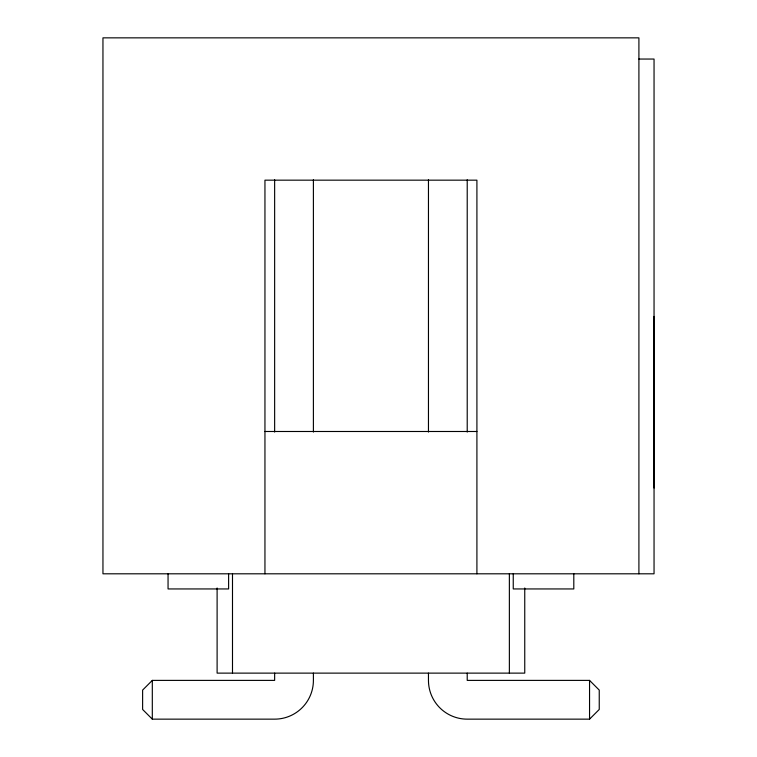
<?xml version="1.0" encoding="UTF-8"?>
<svg xmlns="http://www.w3.org/2000/svg" width="757" height="757" viewBox="0 0 757 757"><rect width="100%" height="100%" fill="white"/><g stroke="black" fill="none" stroke-linecap="round" stroke-linejoin="round"><path stroke-width="1.14" d="M654.048 316.426L654.048 573.806L102.952 573.806L102.952 37.85L638.908 37.85L638.908 573.806M274.64 673.124L274.64 680.392L152.308 680.392L142.619 690.081L142.619 709.46L152.308 719.15L274.64 719.15A38.758 38.758 0 0 0 313.398 680.392L313.398 673.124M428.462 673.124L428.462 680.392A38.758 38.758 0 0 0 467.22 719.15L589.552 719.15L599.241 709.46L599.241 690.081L589.552 680.392L467.22 680.392L467.22 673.124M638.908 59.046L654.048 59.046L654.048 488.01M264.95 431.49L476.91 431.49M589.552 680.392L589.552 719.15M573.806 573.806L573.806 588.946L513.246 588.946L513.246 573.806M524.752 587.99L524.752 673.124L217.108 673.124L217.108 587.99M509.366 573.806L509.366 673.124M476.91 573.806L476.91 180.166L264.95 180.166L264.95 573.806M467.22 179.778L467.22 432.067M428.462 179.778L428.462 432.067M313.398 179.778L313.398 432.067M274.64 179.778L274.64 432.067M232.494 573.806L232.494 673.124M228.614 573.806L228.614 588.946L168.054 588.946L168.054 573.806M152.308 680.392L152.308 719.15"/></g></svg>
